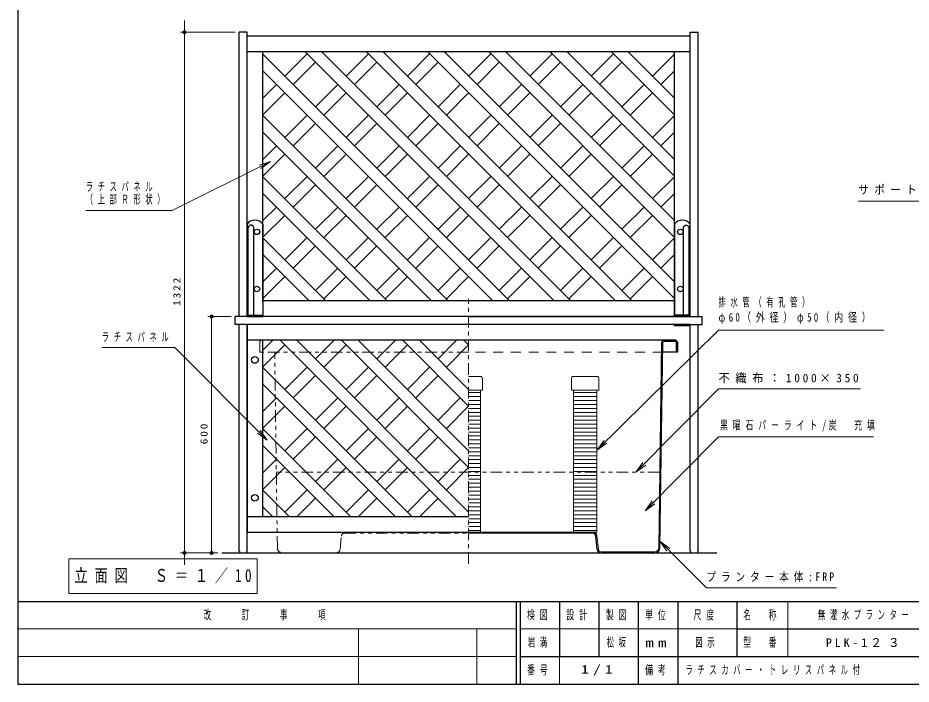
# Model space of a CAD drawing. Units: millimetres on the paper, scale 1:10. Extents: x -365 to 0, y 0 to 257.
# Drawn here: x -365 to -138.2, y 0 to 169.2 of the extents above; entities that cross this region are included whole.
import ezdxf

# ---------------------------------------------------------------- set-up
doc = ezdxf.new("R2010")
doc.units = ezdxf.units.MM
for name, pattern in [('USER1', [4.5, 2.5, -2]), ('USER2', [6, 3, -1, 1, -1]), ('USER3', [8, 3, -1, 1, -1, 1, -1])]:
    doc.linetypes.add(name, pattern=pattern)
doc.layers.add('LY_1', color=3, linetype='Continuous', lineweight=25)
doc.layers.add('LY_3', color=7, linetype='Continuous', lineweight=13)
doc.layers.add('LY_4', color=7, linetype='Continuous')
doc.styles.add('ＭＳ ゴシック', font='')
doc.styles.get('ＭＳ ゴシック').set_extended_font_data('MS Gothic')

# ---------------------------------------------------------------- blocks, each defined once
blk = doc.blocks.new('filled_dot')
at = {"color": 0, "linetype": 'Continuous', "lineweight": -2, "const_width": 1.25}
blk.add_lwpolyline([(-0.625, 0, 1), (0.625, 0, 1)], format="xyb", close=True, dxfattribs=at)

msp = doc.modelspace()

# ---------------------------------------------------------------- linework, layer by layer
at = {"layer": 'LY_1', "color": 7, "lineweight": 13}
for p, q in [((-322.687, 30.311), (-322.687, 168.511)), ((-309.812, 165.511), (-323.687, 165.511)), ((-303.739, 131.766), (-300.828, 132.648)), ((-300.828, 132.648), (-303.517, 131.318)), ((-300.828, 132.648), (-303.295, 130.87)), ((-310.812, 93.311), (-316.808, 93.311)), ((-315.808, 33.311), (-315.808, 93.311)), ((-202.302, 34.591), (-201.572, 86.821)), ((-247.562, 78.111), (-250.562, 78.111)), ((-247.062, 77.611), (-247.062, 74.611)), ((-224.485, 77.611), (-224.485, 74.611)), ((-217.985, 78.111), (-223.985, 78.111)), ((-217.485, 77.611), (-217.485, 74.611)), ((-247.062, 74.611), (-250.562, 74.611)), ((-250.562, 74), (-247.562, 74)), ((-250.562, 73), (-247.562, 73)), ((-247.562, 74.611), (-247.562, 38.611)), ((-217.485, 74.611), (-224.485, 74.611)), ((-223.985, 74.611), (-223.985, 38.611)), ((-223.985, 74), (-217.985, 74)), ((-223.985, 73), (-217.985, 73)), ((-217.985, 74.611), (-217.985, 38.611)), ((-250.562, 72), (-247.562, 72)), ((-250.562, 71), (-247.562, 71)), ((-223.985, 72), (-217.985, 72)), ((-223.985, 71), (-217.985, 71)), ((-250.562, 70), (-247.562, 70)), ((-250.562, 69), (-247.562, 69)), ((-223.985, 70), (-217.985, 70)), ((-223.985, 69), (-217.985, 69)), ((-250.562, 68), (-247.562, 68)), ((-250.562, 67), (-247.562, 67)), ((-250.562, 66), (-247.562, 66)), ((-223.985, 68), (-217.985, 68)), ((-223.985, 67), (-217.985, 67)), ((-223.985, 66), (-217.985, 66)), ((-301.704, 61.977), (-304.179, 63.745)), ((-301.704, 61.977), (-303.825, 64.098)), ((-303.472, 64.452), (-301.704, 61.977)), ((-250.562, 65), (-247.562, 65)), ((-250.562, 64), (-247.562, 64)), ((-223.985, 65), (-217.985, 65)), ((-223.985, 64), (-217.985, 64)), ((-250.562, 63), (-247.562, 63)), ((-250.562, 62), (-247.562, 62)), ((-223.985, 63), (-217.985, 63)), ((-223.985, 62), (-217.985, 62)), ((-217.985, 59.434), (-216.198, 61.896)), ((-217.985, 59.434), (-215.847, 61.539)), ((-250.562, 61), (-247.562, 61)), ((-250.562, 60), (-247.562, 60)), ((-250.562, 59), (-247.562, 59)), ((-223.985, 61), (-217.985, 61)), ((-223.985, 60), (-217.985, 60)), ((-223.985, 59), (-217.985, 59)), ((-215.497, 61.183), (-217.985, 59.434)), ((-250.562, 58), (-247.562, 58)), ((-250.562, 57), (-247.562, 57)), ((-223.985, 58), (-217.985, 58)), ((-223.985, 57), (-217.985, 57)), ((-250.562, 56), (-247.562, 56)), ((-250.562, 55), (-247.562, 55)), ((-223.985, 56), (-217.985, 56)), ((-223.985, 55), (-217.985, 55)), ((-208.081, 53.811), (-206.323, 56.293)), ((-208.081, 53.811), (-205.968, 55.941)), ((-205.613, 55.588), (-208.081, 53.811)), ((-250.562, 54), (-247.562, 54)), ((-250.562, 53), (-247.562, 53)), ((-223.985, 54), (-217.985, 54)), ((-223.985, 53), (-217.985, 53)), ((-250.562, 52), (-247.562, 52)), ((-250.562, 51), (-247.562, 51)), ((-250.562, 50), (-247.562, 50)), ((-223.985, 52), (-217.985, 52)), ((-223.985, 51), (-217.985, 51)), ((-223.985, 50), (-217.985, 50)), ((-250.562, 49), (-247.562, 49)), ((-250.562, 48), (-247.562, 48)), ((-223.985, 49), (-217.985, 49)), ((-223.985, 48), (-217.985, 48)), ((-250.562, 47), (-247.562, 47)), ((-250.562, 46), (-247.562, 46)), ((-223.985, 47), (-217.985, 47)), ((-223.985, 46), (-217.985, 46)), ((-205.763, 44.037), (-204.005, 46.519)), ((-205.763, 44.037), (-203.65, 46.167)), ((-203.295, 45.815), (-205.763, 44.037)), ((-250.562, 45), (-247.562, 45)), ((-250.562, 44), (-247.562, 44)), ((-223.985, 45), (-217.985, 45)), ((-223.985, 44), (-217.985, 44)), ((-250.562, 43), (-247.562, 43)), ((-250.562, 42), (-247.562, 42)), ((-250.562, 41), (-247.562, 41)), ((-223.985, 43), (-217.985, 43)), ((-223.985, 42), (-217.985, 42)), ((-223.985, 41), (-217.985, 41)), ((-250.562, 40), (-247.562, 40)), ((-250.562, 39), (-247.562, 39)), ((-217.985, 38.611), (-250.562, 38.611)), ((-223.985, 40), (-217.985, 40)), ((-223.985, 39), (-217.985, 39)), ((-217.615, 34.253), (-217.985, 37.694)), ((-200.211, 33.767), (-201.979, 36.242)), ((-201.979, 36.242), (-199.504, 34.474)), ((-201.979, 36.242), (-199.858, 34.12)), ((-352.053, 31.795), (-352.053, 22.995)), ((-304.253, 31.795), (-352.053, 31.795)), ((-314.213, 33.311), (-323.687, 33.311)), ((-314.213, 33.311), (-316.808, 33.311)), ((-304.253, 22.995), (-304.253, 31.795)), ((-203.302, 33.611), (-216.917, 33.611)), ((-352.053, 22.995), (-304.253, 22.995))]:
    msp.add_line(p, q, dxfattribs=at)
at = {"layer": 'LY_1'}
for p, q in [((-308.812, 93.311), (-308.812, 165.511)), ((-306.812, 165.511), (-308.812, 165.511)), ((-306.812, 93.311), (-306.812, 165.511)), ((-194.312, 164.511), (-306.812, 164.511)), ((-194.312, 93.311), (-194.312, 165.511)), ((-194.312, 165.511), (-192.312, 165.511)), ((-192.312, 93.311), (-192.312, 165.511)), ((-194.312, 160.511), (-306.812, 160.511)), ((-302.812, 97.311), (-302.812, 160.511)), ((-302.812, 159.948), (-240.176, 97.311)), ((-291.575, 160.024), (-297.231, 154.367)), ((-292.062, 160.511), (-228.862, 97.311)), ((-287.819, 160.511), (-224.619, 97.311)), ((-276.018, 160.024), (-281.675, 154.367)), ((-276.505, 160.511), (-213.305, 97.311)), ((-272.263, 160.511), (-209.063, 97.311)), ((-260.462, 160.024), (-266.119, 154.367)), ((-260.949, 160.511), (-198.312, 97.874)), ((-256.706, 160.511), (-198.312, 102.117)), ((-244.906, 160.024), (-250.562, 154.367)), ((-245.393, 160.511), (-198.312, 113.431)), ((-241.15, 160.511), (-198.312, 117.673)), ((-229.349, 160.024), (-235.006, 154.367)), ((-229.836, 160.511), (-198.312, 128.987)), ((-225.594, 160.511), (-198.312, 133.23)), ((-213.793, 160.024), (-219.45, 154.367)), ((-214.28, 160.511), (-198.312, 144.543)), ((-210.037, 160.511), (-198.312, 148.786)), ((-198.312, 159.948), (-203.893, 154.367)), ((-198.312, 93.311), (-198.312, 160.511)), ((-289.453, 157.902), (-295.11, 152.246)), ((-273.897, 157.902), (-279.554, 152.246)), ((-258.341, 157.902), (-263.997, 152.246)), ((-242.784, 157.902), (-248.441, 152.246)), ((-227.228, 157.902), (-232.885, 152.246)), ((-211.671, 157.902), (-217.328, 152.246)), ((-302.812, 155.705), (-244.418, 97.311)), ((-198.312, 155.705), (-201.772, 152.246)), ((-299.353, 152.246), (-302.812, 148.786)), ((-283.796, 152.246), (-289.453, 146.589)), ((-268.24, 152.246), (-273.897, 146.589)), ((-252.684, 152.246), (-258.341, 146.589)), ((-237.127, 152.246), (-242.784, 146.589)), ((-221.571, 152.246), (-227.228, 146.589)), ((-206.015, 152.246), (-211.671, 146.589)), ((-297.231, 150.124), (-302.888, 144.467)), ((-281.675, 150.124), (-287.332, 144.467)), ((-266.119, 150.124), (-271.776, 144.467)), ((-250.562, 150.124), (-256.219, 144.467)), ((-235.006, 150.124), (-240.663, 144.467)), ((-219.45, 150.124), (-225.107, 144.467)), ((-203.893, 150.124), (-209.55, 144.467)), ((-302.812, 144.391), (-255.732, 97.311)), ((-291.575, 144.467), (-297.231, 138.81)), ((-276.018, 144.467), (-281.675, 138.81)), ((-260.462, 144.467), (-266.119, 138.81)), ((-244.906, 144.467), (-250.562, 138.81)), ((-229.349, 144.467), (-235.006, 138.81)), ((-213.793, 144.467), (-219.45, 138.81)), ((-198.236, 144.467), (-203.893, 138.81)), ((-289.453, 142.346), (-295.11, 136.689)), ((-273.897, 142.346), (-279.554, 136.689)), ((-258.341, 142.346), (-263.997, 136.689)), ((-242.784, 142.346), (-248.441, 136.689)), ((-227.228, 142.346), (-232.885, 136.689)), ((-211.671, 142.346), (-217.328, 136.689)), ((-302.812, 140.149), (-259.975, 97.311)), ((-198.312, 140.149), (-201.772, 136.689)), ((-299.353, 136.689), (-302.812, 133.23)), ((-283.796, 136.689), (-289.453, 131.032)), ((-268.24, 136.689), (-273.897, 131.032)), ((-252.684, 136.689), (-258.341, 131.032)), ((-237.127, 136.689), (-242.784, 131.032)), ((-221.571, 136.689), (-227.228, 131.032)), ((-206.015, 136.689), (-211.671, 131.032)), ((-297.231, 134.568), (-302.888, 128.911)), ((-281.675, 134.568), (-287.332, 128.911)), ((-266.119, 134.568), (-271.776, 128.911)), ((-250.562, 134.568), (-256.219, 128.911)), ((-235.006, 134.568), (-240.663, 128.911)), ((-219.45, 134.568), (-225.107, 128.911)), ((-203.893, 134.568), (-209.55, 128.911)), ((-302.812, 128.835), (-271.288, 97.311)), ((-291.575, 128.911), (-297.231, 123.254)), ((-276.018, 128.911), (-281.675, 123.254)), ((-260.462, 128.911), (-266.119, 123.254)), ((-244.906, 128.911), (-250.562, 123.254)), ((-229.349, 128.911), (-235.006, 123.254)), ((-213.793, 128.911), (-219.45, 123.254)), ((-198.236, 128.911), (-203.893, 123.254)), ((-289.453, 126.79), (-295.11, 121.133)), ((-273.897, 126.79), (-279.554, 121.133)), ((-258.341, 126.79), (-263.997, 121.133)), ((-242.784, 126.79), (-248.441, 121.133)), ((-227.228, 126.79), (-232.885, 121.133)), ((-211.671, 126.79), (-217.328, 121.133)), ((-302.812, 124.592), (-275.531, 97.311)), ((-198.312, 124.592), (-201.772, 121.133)), ((-299.353, 121.133), (-302.812, 117.673)), ((-283.796, 121.133), (-289.453, 115.476)), ((-268.24, 121.133), (-273.897, 115.476)), ((-252.684, 121.133), (-258.341, 115.476)), ((-237.127, 121.133), (-242.784, 115.476)), ((-221.571, 121.133), (-227.228, 115.476)), ((-206.015, 121.133), (-211.671, 115.476)), ((-297.231, 119.011), (-302.888, 113.355)), ((-281.675, 119.011), (-287.332, 113.355)), ((-266.119, 119.011), (-271.776, 113.355)), ((-250.562, 119.011), (-256.219, 113.355)), ((-235.006, 119.011), (-240.663, 113.355)), ((-219.45, 119.011), (-225.107, 113.355)), ((-203.893, 119.011), (-209.55, 113.355)), ((-306.812, 116.811), (-306.812, 93.311)), ((-306.812, 116.811), (-306.812, 93.311)), ((-306.502, 93.631), (-306.502, 115.811)), ((-305.122, 93.631), (-305.122, 115.811)), ((-302.812, 116.811), (-302.812, 93.311)), ((-198.312, 116.811), (-198.312, 93.311)), ((-196.002, 93.631), (-196.002, 115.811)), ((-194.622, 93.631), (-194.622, 115.811)), ((-302.812, 113.279), (-286.845, 97.311)), ((-291.575, 113.355), (-297.231, 107.698)), ((-289.453, 111.233), (-295.11, 105.576)), ((-276.018, 113.355), (-281.675, 107.698)), ((-273.897, 111.233), (-279.554, 105.576)), ((-260.462, 113.355), (-266.119, 107.698)), ((-258.341, 111.233), (-263.997, 105.576)), ((-244.906, 113.355), (-250.562, 107.698)), ((-242.784, 111.233), (-248.441, 105.576)), ((-229.349, 113.355), (-235.006, 107.698)), ((-227.228, 111.233), (-232.885, 105.576)), ((-213.793, 113.355), (-219.45, 107.698)), ((-211.671, 111.233), (-217.328, 105.576)), ((-198.236, 113.355), (-203.893, 107.698)), ((-302.812, 109.036), (-291.087, 97.311)), ((-198.312, 109.036), (-201.772, 105.576)), ((-299.353, 105.576), (-302.812, 102.117)), ((-283.796, 105.576), (-289.453, 99.92)), ((-268.24, 105.576), (-273.897, 99.92)), ((-252.684, 105.576), (-258.341, 99.92)), ((-237.127, 105.576), (-242.784, 99.92)), ((-221.571, 105.576), (-227.228, 99.92)), ((-206.015, 105.576), (-211.671, 99.92)), ((-297.231, 103.455), (-302.888, 97.798)), ((-281.675, 103.455), (-287.332, 97.798)), ((-266.119, 103.455), (-271.776, 97.798)), ((-250.562, 103.455), (-256.219, 97.798)), ((-235.006, 103.455), (-240.663, 97.798)), ((-219.45, 103.455), (-225.107, 97.798)), ((-203.893, 103.455), (-209.55, 97.798)), ((-198.312, 97.311), (-302.812, 97.311)), ((-309.812, 91.311), (-309.812, 93.311)), ((-250.562, 93.311), (-309.812, 93.311)), ((-306.812, 93.631), (-302.812, 93.631)), ((-194.312, 93.311), (-306.812, 93.311)), ((-306.812, 93.311), (-302.812, 93.311)), ((-306.812, 93.311), (-302.812, 93.311)), ((-250.562, 93.311), (-191.312, 93.311)), ((-194.312, 93.631), (-198.312, 93.631)), ((-191.312, 91.311), (-191.312, 93.311)), ((-306.812, 91.311), (-309.812, 91.311)), ((-308.812, 33.811), (-308.812, 91.311)), ((-306.812, 33.811), (-306.812, 91.311)), ((-250.562, 91.311), (-306.812, 91.311)), ((-306.812, 91.311), (-306.812, 38.511)), ((-194.312, 91.311), (-250.562, 91.311)), ((-198.312, 90.991), (-198.312, 91.311)), ((-194.312, 90.991), (-198.312, 90.991)), ((-194.312, 91.311), (-191.312, 91.311)), ((-194.312, 33.811), (-194.312, 91.311)), ((-192.312, 33.811), (-192.312, 91.311)), ((-250.562, 87.311), (-306.812, 87.311)), ((-302.812, 42.511), (-302.812, 87.311)), ((-302.812, 84.786), (-300.287, 87.311)), ((-253.618, 42.511), (-298.418, 87.311)), ((-250.562, 43.698), (-294.176, 87.311)), ((-289.453, 82.589), (-284.731, 87.311)), ((-250.562, 55.011), (-282.862, 87.311)), ((-250.562, 59.254), (-278.619, 87.311)), ((-273.897, 82.589), (-269.175, 87.311)), ((-250.562, 70.568), (-267.306, 87.311)), ((-250.562, 74.81), (-263.063, 87.311)), ((-258.341, 82.589), (-253.618, 87.311)), ((-250.562, 86.124), (-251.749, 87.311)), ((-198.062, 87.311), (-250.562, 87.311)), ((-202.002, 34.585), (-201.272, 86.815)), ((-198.062, 87.011), (-201.072, 87.011)), ((-197.862, 86.811), (-197.862, 84.311)), ((-197.562, 86.811), (-197.562, 84.311)), ((-302.812, 80.543), (-297.231, 86.124)), ((-287.332, 80.467), (-281.675, 86.124)), ((-271.776, 80.467), (-266.119, 86.124)), ((-256.219, 80.467), (-250.562, 86.124)), ((-197.562, 84.311), (-201.323, 84.311)), ((-264.932, 42.511), (-302.812, 80.391)), ((-297.231, 74.81), (-291.575, 80.467)), ((-281.675, 74.81), (-276.018, 80.467)), ((-266.119, 74.81), (-260.462, 80.467)), ((-295.11, 72.689), (-289.453, 78.346)), ((-279.554, 72.689), (-273.897, 78.346)), ((-263.997, 72.689), (-258.341, 78.346)), ((-269.175, 42.511), (-302.812, 76.149)), ((-302.812, 69.229), (-299.353, 72.689)), ((-289.453, 67.032), (-283.796, 72.689)), ((-273.897, 67.032), (-268.24, 72.689)), ((-258.341, 67.032), (-252.684, 72.689)), ((-302.812, 64.987), (-297.231, 70.568)), ((-287.332, 64.911), (-281.675, 70.568)), ((-271.776, 64.911), (-266.119, 70.568)), ((-256.219, 64.911), (-250.562, 70.568)), ((-280.488, 42.511), (-302.812, 64.835)), ((-297.231, 59.254), (-291.575, 64.911)), ((-281.675, 59.254), (-276.018, 64.911)), ((-266.119, 59.254), (-260.462, 64.911)), ((-295.11, 57.133), (-289.453, 62.79)), ((-279.554, 57.133), (-273.897, 62.79)), ((-263.997, 57.133), (-258.341, 62.79)), ((-284.731, 42.511), (-302.812, 60.592)), ((-302.812, 53.673), (-299.353, 57.133)), ((-289.453, 51.476), (-283.796, 57.133)), ((-273.897, 51.476), (-268.24, 57.133)), ((-258.341, 51.476), (-252.684, 57.133)), ((-302.812, 49.43), (-297.231, 55.011)), ((-287.332, 49.355), (-281.675, 55.011)), ((-271.776, 49.355), (-266.119, 55.011)), ((-256.219, 49.355), (-250.562, 55.011)), ((-296.045, 42.511), (-302.812, 49.279)), ((-297.231, 43.698), (-291.575, 49.355)), ((-281.675, 43.698), (-276.018, 49.355)), ((-266.119, 43.698), (-260.462, 49.355)), ((-294.175, 42.511), (-289.453, 47.233)), ((-278.619, 42.511), (-273.897, 47.233)), ((-263.063, 42.511), (-258.341, 47.233)), ((-300.287, 42.511), (-302.812, 45.036)), ((-250.562, 42.511), (-306.812, 42.511)), ((-250.562, 38.511), (-306.812, 38.511)), ((-218.981, 38.311), (-250.562, 38.311)), ((-217.914, 34.228), (-218.284, 37.669)), ((-313.213, 33.311), (-187.545, 33.311)), ((-203.302, 33.311), (-216.917, 33.311))]:
    msp.add_line(p, q, dxfattribs=at)
at = {"layer": 'LY_1', "color": 7, "linetype": 'USER2', "lineweight": 13}
msp.add_line((-250.562, 30.509), (-250.562, 97.855), dxfattribs=at)
at = {"layer": 'LY_1', "color": 7, "linetype": 'USER3', "lineweight": 13}
for p, q in [((-303.562, 86.811), (-303.562, 84.311)), ((-250.562, 87.311), (-303.062, 87.311)), ((-250.562, 84.311), (-303.562, 84.311)), ((-299.123, 34.585), (-299.802, 84.311)), ((-202.033, 53.811), (-299.386, 53.811)), ((-283.211, 34.228), (-282.841, 37.669)), ((-282.143, 38.311), (-250.562, 38.311)), ((-284.207, 33.311), (-297.823, 33.311))]:
    msp.add_line(p, q, dxfattribs=at)
at = {"layer": 'LY_1', "color": 7, "linetype": 'USER1', "lineweight": 13}
msp.add_line((-201.323, 84.311), (-250.562, 84.311), dxfattribs=at)
at = {"layer": 'LY_1', "color": 7, "lineweight": 13}
for points in [[(-300.828, 132.648), (-325.829, 120.284), (-347.78, 120.284)], [(-79.902, 108.096), (-94.382, 122.576), (-151.634, 122.576)], [(-217.985, 59.434), (-187.122, 89.829), (-145.122, 89.829)], [(-301.704, 61.977), (-325.154, 85.427), (-343.71, 85.427)], [(-208.081, 53.811), (-187.122, 74.936), (-151.122, 74.936)], [(-205.763, 44.037), (-187.122, 62.826), (-147.755, 62.826)], [(-201.979, 36.242), (-190.207, 24.47), (-157.207, 24.47)]]:
    msp.add_lwpolyline(points, dxfattribs=at)
at = {"layer": 'LY_1'}
for points in [[(-305.122, 115.809), (-305.128, 115.901), (-305.146, 115.992), (-305.175, 116.08), (-305.215, 116.163), (-305.265, 116.24), (-305.324, 116.31), (-305.392, 116.371), (-305.467, 116.423), (-305.548, 116.464), (-305.634, 116.494), (-305.722, 116.512), (-305.812, 116.518), (-305.902, 116.512), (-305.991, 116.494), (-306.076, 116.464), (-306.157, 116.423), (-306.232, 116.371), (-306.3, 116.31), (-306.36, 116.24), (-306.41, 116.163), (-306.45, 116.08), (-306.479, 115.992), (-306.496, 115.901), (-306.502, 115.809)], [(-196.002, 115.809), (-195.996, 115.901), (-195.979, 115.992), (-195.95, 116.08), (-195.91, 116.163), (-195.86, 116.24), (-195.8, 116.31), (-195.732, 116.371), (-195.657, 116.423), (-195.576, 116.464), (-195.491, 116.494), (-195.402, 116.512), (-195.312, 116.518), (-195.222, 116.512), (-195.134, 116.494), (-195.048, 116.464), (-194.967, 116.423), (-194.892, 116.371), (-194.824, 116.31), (-194.765, 116.24), (-194.715, 116.163), (-194.675, 116.08), (-194.646, 115.992), (-194.628, 115.901), (-194.622, 115.809)]]:
    msp.add_lwpolyline(points, dxfattribs=at)
for centre, radius in [((-304.312, 114.811), 0.7), ((-196.812, 114.811), 0.7), ((-304.312, 100.311), 0.7), ((-196.812, 100.311), 0.7), ((-304.812, 82.311), 0.85), ((-304.812, 47.311), 0.85)]:
    msp.add_circle(centre, radius, dxfattribs=at)
for centre, radius, start, end in [((-304.812, 115.311), 2.5, 36.8699, 143.12777), ((-196.312, 115.311), 2.5, 36.87223, 143.1301), ((-201.072, 86.811), 0.2, 90, 178.84964), ((-198.062, 86.811), 0.5, 0, 90), ((-198.062, 86.811), 0.2, 0, 90), ((-218.981, 37.611), 0.7, 4.76364, 90), ((-216.917, 34.311), 1, 184.76364, 270), ((-203.302, 34.611), 1.3, 270, 358.84964), ((-308.312, 33.811), 0.5, 180, 270), ((-307.312, 33.811), 0.5, 270, 0), ((-193.812, 33.811), 0.5, 180, 270), ((-192.812, 33.811), 0.5, 270, 0)]:
    msp.add_arc(centre, radius, start, end, dxfattribs=at)
at = {"layer": 'LY_1', "color": 7, "linetype": 'USER3', "lineweight": 13}
for centre, radius, start, end in [((-303.062, 86.811), 0.5, 90, 180), ((-282.143, 37.611), 0.7, 90, 175.23636), ((-297.823, 34.611), 1.3, 181.15036, 270), ((-284.207, 34.311), 1, 270, 355.23636)]:
    msp.add_arc(centre, radius, start, end, dxfattribs=at)
at = {"layer": 'LY_1', "color": 7, "lineweight": 13}
for centre, radius, start, end in [((-201.072, 86.811), 0.5, 90, 178.84964), ((-247.562, 77.611), 0.5, 0, 90), ((-223.985, 77.611), 0.5, 90, 180), ((-217.985, 77.611), 0.5, 0, 90), ((-218.981, 37.611), 1, 4.76364, 90), ((-216.917, 34.311), 0.7, 184.76364, 270), ((-203.302, 34.611), 1, 270, 358.84964)]:
    msp.add_arc(centre, radius, start, end, dxfattribs=at)
at = {"layer": 'LY_3', "color": 20, "lineweight": 25}
for p, q in [((-365, 257), (-365, 0)), ((-365, 21), (0, 21)), ((-365, 0), (0, 0))]:
    msp.add_line(p, q, dxfattribs=at)
at = {"layer": 'LY_3', "color": 3, "lineweight": 25}
for p, q in [((-238.5, 21), (-238.5, 0)), ((-237.5, 21), (-237.5, 0)), ((-227.5, 21), (-227.5, 7)), ((-217.5, 21), (-217.5, 7)), ((-207.5, 21), (-207.5, 0)), ((-197.5, 21), (-197.5, 7)), ((-182.5, 21), (-182.5, 7)), ((-182.5, 14), (-70, 14)), ((-237.5, 7), (0, 7)), ((-197.5, 7), (-197.5, 0))]:
    msp.add_line(p, q, dxfattribs=at)
at = {"layer": 'LY_3'}
for p, q in [((-169.5, 21), (-169.5, 7)), ((-365, 14), (-238.5, 14)), ((-278.5, 14), (-278.5, 0)), ((-248.5, 14), (-248.5, 0)), ((-237.5, 14), (-182.5, 14)), ((-365, 7), (-238.5, 7)), ((-227.5, 7), (-227.5, 0))]:
    msp.add_line(p, q, dxfattribs=at)

# ---------------------------------------------------------------- block references
at = {"layer": 'LY_1', "color": 7, "lineweight": 13, "xscale": 0.4, "yscale": 0.4}
for p, rotation in [((-322.687, 165.511), 90), ((-315.808, 93.311), 270), ((-322.687, 33.311), 270), ((-315.808, 33.311), 90)]:
    msp.add_blockref('filled_dot', p, dxfattribs=dict(at, rotation=rotation))

# ---------------------------------------------------------------- texts
at = {"layer": 'LY_1', "color": 7, "attachment_point": 4, "style": 'ＭＳ ゴシック'}
for s, insert, char_height in [('\\T1.64;\\W0.6;ラチスパネル', (-347.78, 126.234), 2.199), ('\\T1.5;\\W0.9;サポート：φ13.8×2.3', (-151.634, 125.226), 2.199), ('\\T1.64;\\W0.6;（上部Ｒ形状）', (-347.78, 122.934), 2.199), ('\\T1.64;\\W0.6;排水管（有孔管）', (-187.122, 96.829), 2.199), ('\\T1.51;\\W0.75;φ60（外径）φ50（内径）', (-187.122, 92.829), 2.199), ('\\T1.64;\\W0.6;ラチスパネル', (-343.71, 88.077), 2.199), ('\\T1.5;\\W0.95;不織布：1000×350', (-187.122, 77.586), 2.199), ('\\T1.62;\\W0.65;黒曜石パーライト/炭\u3000充填', (-186.755, 65.476), 2.199), ('\\T1.51;\\W0.75;立面図\u3000Ｓ＝１／10', (-350.653, 27.395), 3.299), ('\\T1.5;\\W0.8;プランター本体:FRP', (-190.207, 27.12), 2.199)]:
    msp.add_mtext(s, dxfattribs=dict(at, insert=insert, char_height=char_height))
at = {"layer": 'LY_1', "color": 7, "char_height": 1.833, "attachment_point": 8, "rotation": 90, "style": 'ＭＳ ゴシック'}
for s, insert in [('\\T1.33;\\W1.15;1322', (-323.687, 99.839)), ('\\T1.33;\\W1.15;600', (-316.808, 63.752))]:
    msp.add_mtext(s, dxfattribs=dict(at, insert=insert))
at = {"layer": 'LY_3', "char_height": 2.346, "attachment_point": 5, "style": 'ＭＳ ゴシック'}
for s, insert in [('\\T1.64;\\W0.6;改\u3000\u3000訂\u3000\u3000事\u3000\u3000項', (-301.75, 17.5)), ('\\T1.64;\\W0.6;検図', (-232.5, 17.5)), ('\\T1.64;\\W0.6;設計', (-222.5, 17.5)), ('\\T1.64;\\W0.6;製図', (-212.5, 17.5)), ('\\T1.64;\\W0.6;単位', (-202.5, 17.5)), ('\\T1.64;\\W0.6;尺度', (-190.25, 17.5)), ('\\T1.64;\\W0.6;名\u3000称', (-176, 17.5)), ('\\T1.64;\\W0.6;型\u3000番', (-176, 10.5)), ('\\T1.5;\\W1.35;mm', (-202.5, 10.5)), ('\\T1.64;\\W0.6;番号', (-232.5, 3.5)), ('\\T1.64;\\W0.6;備考', (-202.5, 3.5))]:
    msp.add_mtext(s, dxfattribs=dict(at, insert=insert))
at = {"layer": 'LY_4', "char_height": 2.199, "style": 'ＭＳ ゴシック'}
for s, insert, attachment_point in [('\\T1.64;\\W0.6;無灌水プランター', (-149.75, 17.5), 5), ('\\T1.64;\\W0.6;岩満', (-232.5, 10.5), 5), ('\\T1.64;\\W0.6;松坂', (-212.5, 10.5), 5), ('\\T1.64;\\W0.6;図示', (-193, 10.5), 4), ('\\T1.64;\\W0.6;図示', (-190, 10.5), 5), ('\\T1.5;PLK-1２３', (-149.75, 10.5), 5), ('\\T1.5;\\W1.35;1/1', (-217.5, 3.5), 5), ('\\T1.64;\\W0.6;ラチスカバー・トレリスパネル付', (-195.5, 3.5), 4)]:
    msp.add_mtext(s, dxfattribs=dict(at, insert=insert, attachment_point=attachment_point))

doc.saveas('drawing.dxf')
